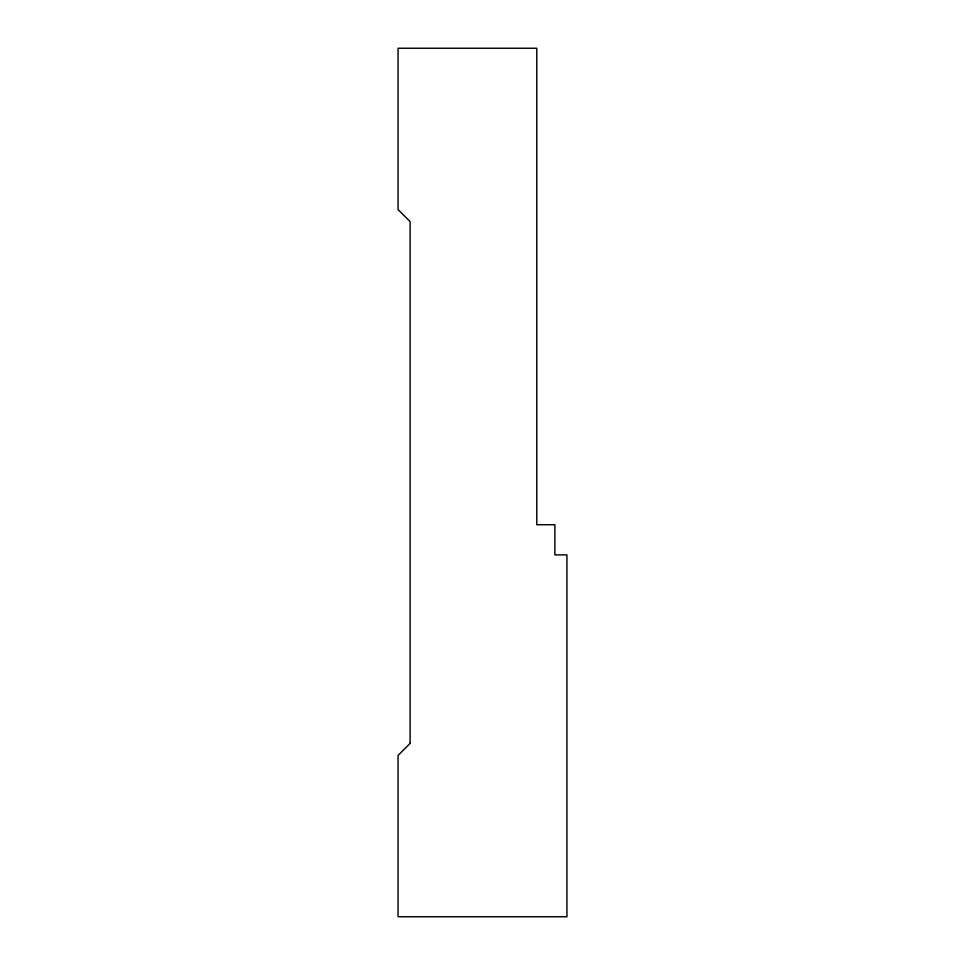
<?xml version="1.0" encoding="UTF-8"?>
<svg xmlns="http://www.w3.org/2000/svg" width="965" height="965" viewBox="0 0 965 965"><rect width="100%" height="100%" fill="white"/><g stroke="black" fill="none" stroke-linecap="round" stroke-linejoin="round"><path stroke-width="1.45" d="M410.125 743.364L398.062 755.426L398.062 916.75L566.938 916.75L566.938 554.875L554.875 554.875L554.875 524.719L536.781 524.719L536.781 48.25L398.062 48.25L398.062 209.574L410.125 221.636L410.125 743.364"/></g></svg>
